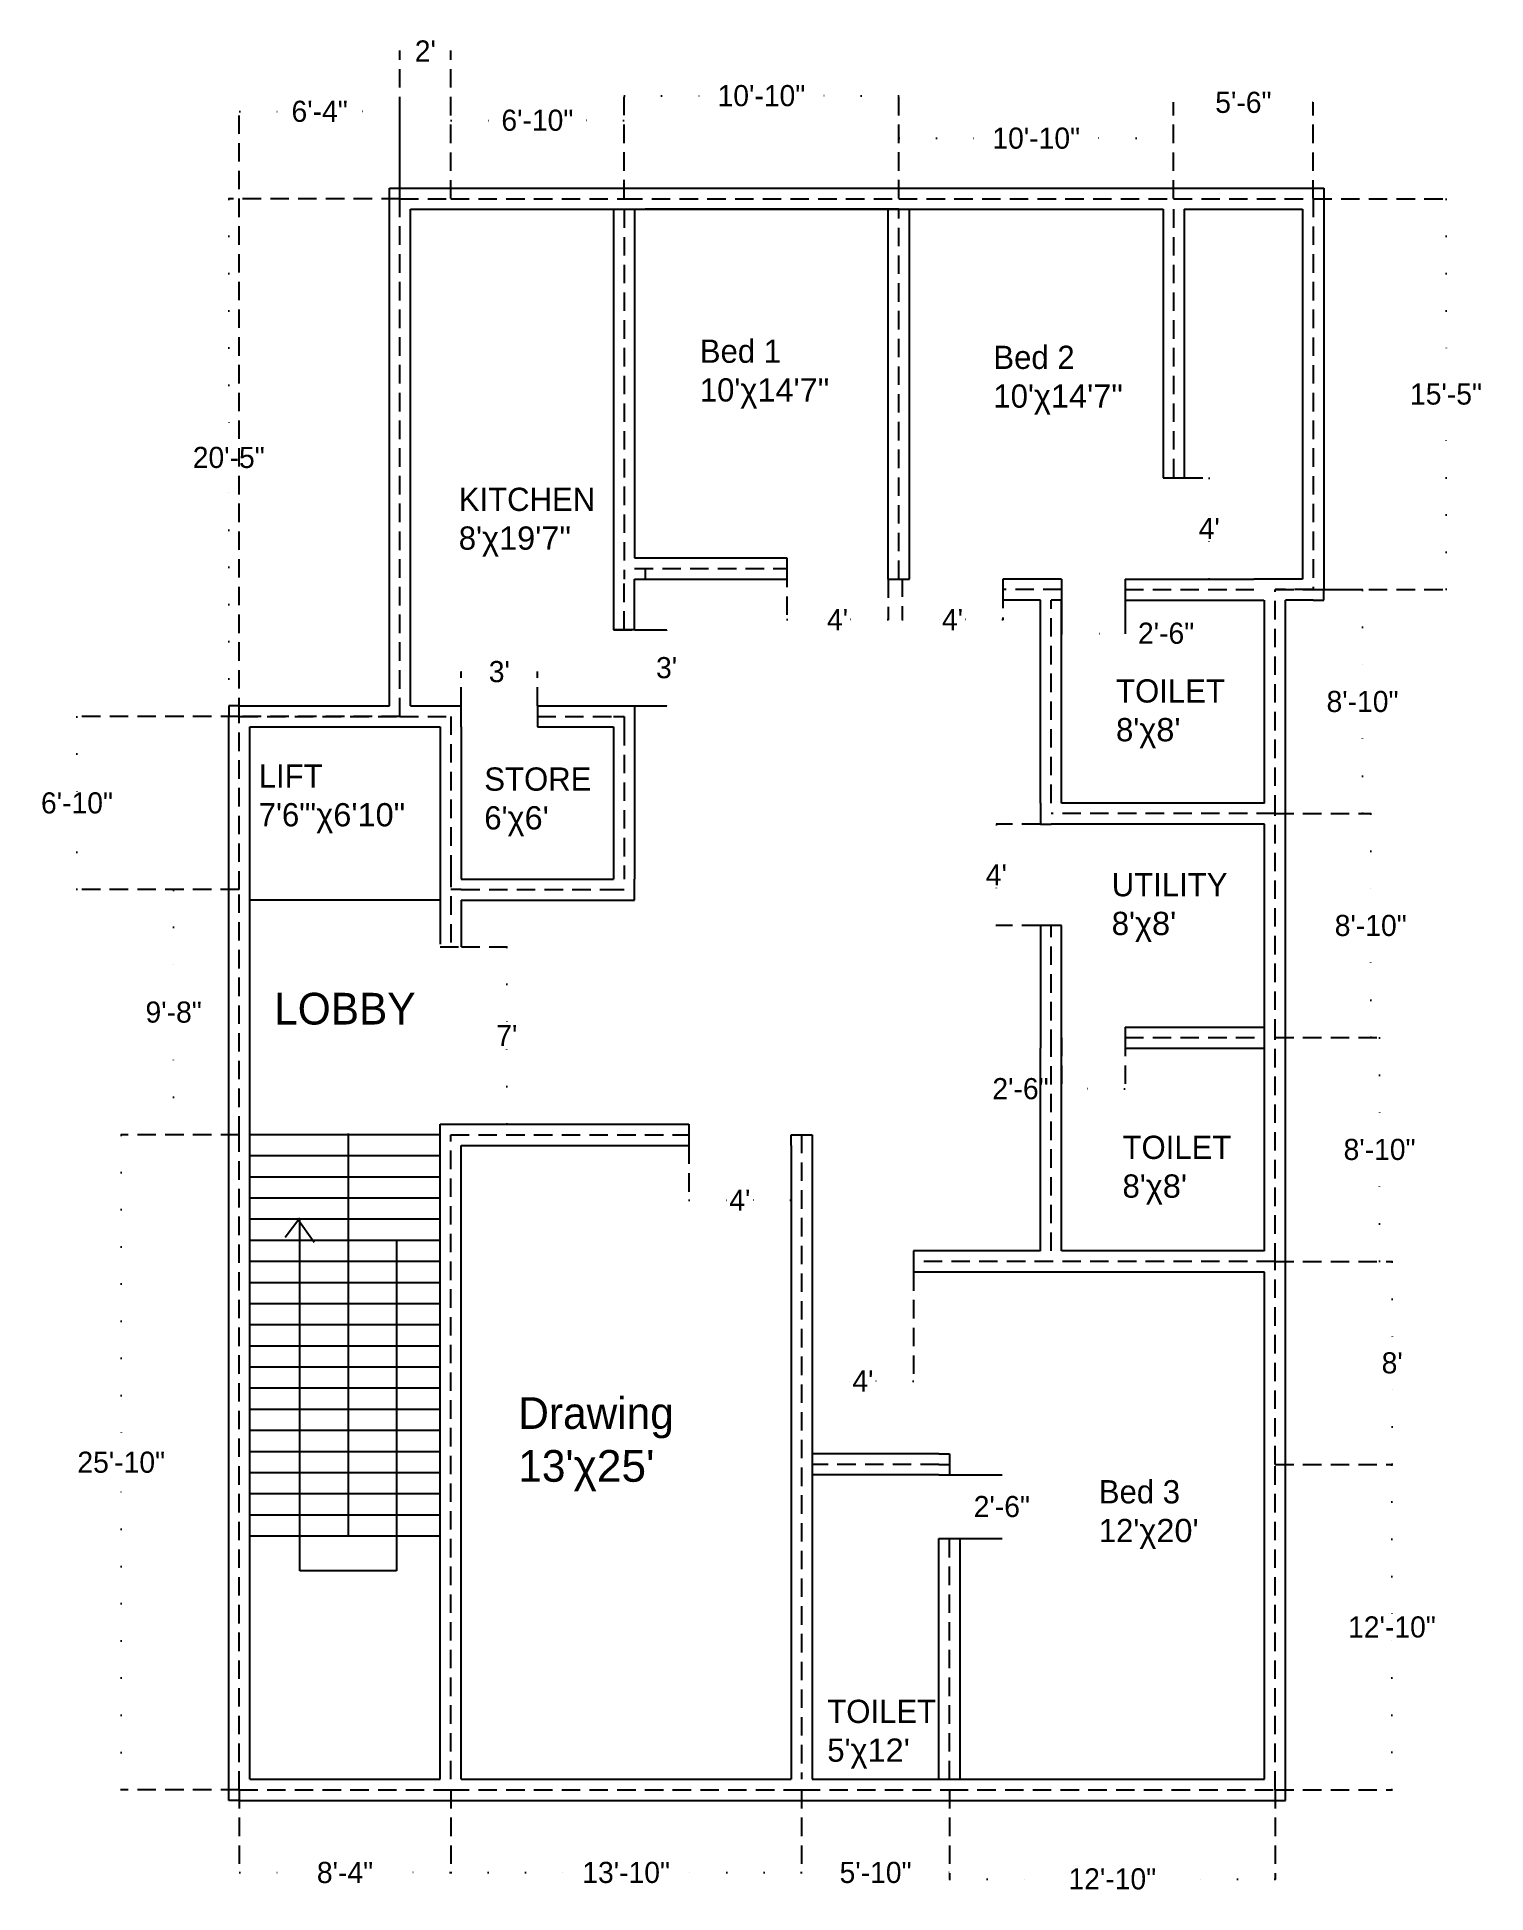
# Model space of a CAD drawing. Header units: inches. Extents: x -71 to 614, y -44 to 834.
import ezdxf

# ---------------------------------------------------------------- set-up
doc = ezdxf.new("R2010")
doc.units = ezdxf.units.IN
doc.header["$LTSCALE"] = 35
doc.header["$MEASUREMENT"] = 0
doc.linetypes.add('DOTX2', pattern=[0.5, 0, -0.5])
doc.linetypes.add('HIDDEN', pattern=[0.375, 0.25, -0.125])
doc.dimstyles.get("Standard").update_dxf_attribs({"dimtxt": 10, "dimasz": 0.18, "dimexe": 0.18, "dimexo": 0.0625, "dimgap": 0.09, "dimtad": 0, "dimtih": 1, "dimtoh": 1, "dimdec": 0, "dimzin": 0, "dimdsep": 46, "dimlunit": 3, "dimtxsty": 'Standard', "dimcen": 0.09, "dimadec": 0, "dimazin": 0, "dimtfac": 1, "dimtdec": 0, "dimtofl": 0, "dimtmove": 0, "dimatfit": 3, "dimfxl": 1, "dimtolj": 1, "dimtzin": 0, "dimarcsym": 0})

# ---------------------------------------------------------------- blocks, each defined once
blk = doc.blocks.new('*D5')
at = {"color": 0, "linetype": 'HIDDEN', "lineweight": -2}
for p, q in [((532.59, 757.71), (595.56, 757.71)), ((532.59, 572.71), (595.56, 572.71))]:
    blk.add_line(p, q, dxfattribs=at)
at = {"color": 0, "linetype": 'DOTX2', "lineweight": -2}
for p, q in [((595.38, 757.53), (595.38, 670.3)), ((595.38, 572.89), (595.38, 660.12))]:
    blk.add_line(p, q, dxfattribs=at)
at = {"color": 0, "linetype": 'HIDDEN'}
for points in [[(595.35, 757.53), (595.41, 757.53), (595.38, 757.71)], [(595.35, 572.89), (595.41, 572.89), (595.38, 572.71)]]:
    blk.add_solid(points, dxfattribs=at)
at = {"layer": 'Defpoints', "color": 0, "linetype": 'HIDDEN'}
for p in [(532.52, 757.71), (532.52, 572.71), (595.38, 572.71)]:
    blk.add_point(p, dxfattribs=at)
at = {"color": 0, "linetype": 'HIDDEN', "insert": (595.38, 665.21), "char_height": 10, "attachment_point": 5}
blk.add_mtext('\\A1;15\'-5"', dxfattribs=at)
blk = doc.blocks.new('*D6')
at = {"color": 0, "linetype": 'HIDDEN', "lineweight": -2}
for p, q in [((514.59, 572.71), (556.07, 572.71)), ((514.59, 466.71), (556.07, 466.71))]:
    blk.add_line(p, q, dxfattribs=at)
at = {"color": 0, "linetype": 'DOTX2', "lineweight": -2}
for p, q in [((555.89, 572.53), (555.89, 524.8)), ((555.89, 466.89), (555.89, 514.62))]:
    blk.add_line(p, q, dxfattribs=at)
at = {"color": 0, "linetype": 'HIDDEN'}
for points in [[(555.86, 572.53), (555.92, 572.53), (555.89, 572.71)], [(555.86, 466.89), (555.92, 466.89), (555.89, 466.71)]]:
    blk.add_solid(points, dxfattribs=at)
at = {"layer": 'Defpoints', "color": 0, "linetype": 'HIDDEN'}
for p in [(514.52, 572.71), (514.52, 466.71), (555.89, 466.71)]:
    blk.add_point(p, dxfattribs=at)
at = {"color": 0, "linetype": 'HIDDEN', "insert": (555.89, 519.71), "char_height": 10, "attachment_point": 5}
blk.add_mtext('\\A1;8\'-10"', dxfattribs=at)
blk = doc.blocks.new('*D7')
at = {"color": 0, "linetype": 'HIDDEN', "lineweight": -2}
for p, q in [((514.59, 466.71), (559.95, 466.71)), ((514.59, 360.71), (559.95, 360.71))]:
    blk.add_line(p, q, dxfattribs=at)
at = {"color": 0, "linetype": 'DOTX2', "lineweight": -2}
for p, q in [((559.77, 466.53), (559.77, 418.8)), ((559.77, 360.89), (559.77, 408.62))]:
    blk.add_line(p, q, dxfattribs=at)
at = {"color": 0, "linetype": 'HIDDEN'}
for points in [[(559.74, 466.53), (559.8, 466.53), (559.77, 466.71)], [(559.74, 360.89), (559.8, 360.89), (559.77, 360.71)]]:
    blk.add_solid(points, dxfattribs=at)
at = {"layer": 'Defpoints', "color": 0, "linetype": 'HIDDEN'}
for p in [(514.52, 466.71), (514.52, 360.71), (559.77, 360.71)]:
    blk.add_point(p, dxfattribs=at)
at = {"color": 0, "linetype": 'HIDDEN', "insert": (559.77, 413.71), "char_height": 10, "attachment_point": 5}
blk.add_mtext('\\A1;8\'-10"', dxfattribs=at)
blk = doc.blocks.new('*D8')
at = {"color": 0, "linetype": 'HIDDEN', "lineweight": -2}
for p, q in [((514.59, 360.71), (564.13, 360.71)), ((514.59, 254.71), (564.13, 254.71))]:
    blk.add_line(p, q, dxfattribs=at)
at = {"color": 0, "linetype": 'DOTX2', "lineweight": -2}
for p, q in [((563.95, 360.53), (563.95, 312.8)), ((563.95, 254.89), (563.95, 302.62))]:
    blk.add_line(p, q, dxfattribs=at)
at = {"color": 0, "linetype": 'HIDDEN'}
for points in [[(563.92, 360.53), (563.98, 360.53), (563.95, 360.71)], [(563.92, 254.89), (563.98, 254.89), (563.95, 254.71)]]:
    blk.add_solid(points, dxfattribs=at)
at = {"layer": 'Defpoints', "color": 0, "linetype": 'HIDDEN'}
for p in [(514.52, 360.71), (514.52, 254.71), (563.95, 254.71)]:
    blk.add_point(p, dxfattribs=at)
at = {"color": 0, "linetype": 'HIDDEN', "insert": (563.95, 307.71), "char_height": 10, "attachment_point": 5}
blk.add_mtext('\\A1;8\'-10"', dxfattribs=at)
blk = doc.blocks.new('*D9')
at = {"color": 0, "linetype": 'HIDDEN', "lineweight": -2}
for p, q in [((514.59, 254.71), (570.1, 254.71)), ((514.59, 158.71), (570.1, 158.71))]:
    blk.add_line(p, q, dxfattribs=at)
at = {"color": 0, "linetype": 'DOTX2', "lineweight": -2}
for p, q in [((569.92, 254.53), (569.92, 211.8)), ((569.92, 158.89), (569.92, 201.62))]:
    blk.add_line(p, q, dxfattribs=at)
at = {"color": 0, "linetype": 'HIDDEN'}
for points in [[(569.89, 254.53), (569.95, 254.53), (569.92, 254.71)], [(569.89, 158.89), (569.95, 158.89), (569.92, 158.71)]]:
    blk.add_solid(points, dxfattribs=at)
at = {"layer": 'Defpoints', "color": 0, "linetype": 'HIDDEN'}
for p in [(514.52, 254.71), (514.52, 158.71), (569.92, 158.71)]:
    blk.add_point(p, dxfattribs=at)
at = {"color": 0, "linetype": 'HIDDEN', "insert": (569.92, 206.71), "char_height": 10, "attachment_point": 5}
blk.add_mtext("\\A1;8'", dxfattribs=at)
blk = doc.blocks.new('*D10')
at = {"color": 0, "linetype": 'HIDDEN', "lineweight": -2}
for p, q in [((514.59, 158.71), (569.99, 158.71)), ((514.59, 4.71), (569.99, 4.71))]:
    blk.add_line(p, q, dxfattribs=at)
at = {"color": 0, "linetype": 'DOTX2', "lineweight": -2}
for p, q in [((569.81, 158.53), (569.81, 86.8)), ((569.81, 4.89), (569.81, 76.62))]:
    blk.add_line(p, q, dxfattribs=at)
at = {"color": 0, "linetype": 'HIDDEN'}
for points in [[(569.78, 158.53), (569.84, 158.53), (569.81, 158.71)], [(569.78, 4.89), (569.84, 4.89), (569.81, 4.71)]]:
    blk.add_solid(points, dxfattribs=at)
at = {"layer": 'Defpoints', "color": 0, "linetype": 'HIDDEN'}
for p in [(514.52, 158.71), (514.52, 4.71), (569.81, 4.71)]:
    blk.add_point(p, dxfattribs=at)
at = {"color": 0, "linetype": 'HIDDEN', "insert": (569.81, 81.71), "char_height": 10, "attachment_point": 5}
blk.add_mtext('\\A1;12\'-10"', dxfattribs=at)
blk = doc.blocks.new('*D11')
at = {"color": 0, "linetype": 'HIDDEN', "lineweight": -2}
for p, q in [((290.52, 4.65), (290.52, -34.64)), ((360.52, 4.65), (360.52, -34.64))]:
    blk.add_line(p, q, dxfattribs=at)
at = {"color": 0, "linetype": 'DOTX2', "lineweight": -2}
for p, q in [((290.7, -34.46), (303.77, -34.46)), ((360.34, -34.46), (347.28, -34.46))]:
    blk.add_line(p, q, dxfattribs=at)
at = {"color": 0, "linetype": 'HIDDEN'}
for points in [[(290.7, -34.43), (290.7, -34.49), (290.52, -34.46)], [(360.34, -34.43), (360.34, -34.49), (360.52, -34.46)]]:
    blk.add_solid(points, dxfattribs=at)
at = {"layer": 'Defpoints', "color": 0, "linetype": 'HIDDEN'}
for p in [(290.52, 4.71), (360.52, 4.71), (360.52, -34.46)]:
    blk.add_point(p, dxfattribs=at)
at = {"color": 0, "linetype": 'HIDDEN', "insert": (325.52, -34.46), "char_height": 10, "attachment_point": 5}
blk.add_mtext('\\A1;5\'-10"', dxfattribs=at)
blk = doc.blocks.new('*D12')
at = {"color": 0, "linetype": 'HIDDEN', "lineweight": -2}
for p, q in [((360.52, 4.59), (360.52, -37.7)), ((514.52, 4.65), (514.52, -37.7))]:
    blk.add_line(p, q, dxfattribs=at)
at = {"color": 0, "linetype": 'DOTX2', "lineweight": -2}
for p, q in [((360.7, -37.52), (412.43, -37.52)), ((514.34, -37.52), (462.61, -37.52))]:
    blk.add_line(p, q, dxfattribs=at)
at = {"color": 0, "linetype": 'HIDDEN'}
for points in [[(360.7, -37.49), (360.7, -37.55), (360.52, -37.52)], [(514.34, -37.49), (514.34, -37.55), (514.52, -37.52)]]:
    blk.add_solid(points, dxfattribs=at)
at = {"layer": 'Defpoints', "color": 0, "linetype": 'HIDDEN'}
for p in [(360.52, 4.65), (514.52, 4.71), (514.52, -37.52)]:
    blk.add_point(p, dxfattribs=at)
at = {"color": 0, "linetype": 'HIDDEN', "insert": (437.52, -37.52), "char_height": 10, "attachment_point": 5}
blk.add_mtext('\\A1;12\'-10"', dxfattribs=at)
blk = doc.blocks.new('*D13')
at = {"color": 0, "linetype": 'HIDDEN', "lineweight": -2}
for p, q in [((124.52, 4.65), (124.52, -34.64)), ((290.52, 4.65), (290.52, -34.64))]:
    blk.add_line(p, q, dxfattribs=at)
at = {"color": 0, "linetype": 'DOTX2', "lineweight": -2}
for p, q in [((124.7, -34.46), (182.43, -34.46)), ((290.34, -34.46), (232.61, -34.46))]:
    blk.add_line(p, q, dxfattribs=at)
at = {"color": 0, "linetype": 'HIDDEN'}
for points in [[(124.7, -34.43), (124.7, -34.49), (124.52, -34.46)], [(290.34, -34.43), (290.34, -34.49), (290.52, -34.46)]]:
    blk.add_solid(points, dxfattribs=at)
at = {"layer": 'Defpoints', "color": 0, "linetype": 'HIDDEN'}
for p in [(124.52, 4.71), (290.52, 4.71), (290.52, -34.46)]:
    blk.add_point(p, dxfattribs=at)
at = {"color": 0, "linetype": 'HIDDEN', "insert": (207.52, -34.46), "char_height": 10, "attachment_point": 5}
blk.add_mtext('\\A1;13\'-10"', dxfattribs=at)
blk = doc.blocks.new('*D14')
at = {"color": 0, "linetype": 'HIDDEN', "lineweight": -2}
for p, q in [((24.52, 4.65), (24.52, -34.67)), ((124.52, 4.59), (124.52, -34.67))]:
    blk.add_line(p, q, dxfattribs=at)
at = {"color": 0, "linetype": 'DOTX2', "lineweight": -2}
for p, q in [((24.7, -34.49), (55.27, -34.49)), ((124.34, -34.49), (93.78, -34.49))]:
    blk.add_line(p, q, dxfattribs=at)
at = {"color": 0, "linetype": 'HIDDEN'}
for points in [[(24.7, -34.46), (24.7, -34.52), (24.52, -34.49)], [(124.34, -34.46), (124.34, -34.52), (124.52, -34.49)]]:
    blk.add_solid(points, dxfattribs=at)
at = {"layer": 'Defpoints', "color": 0, "linetype": 'HIDDEN'}
for p in [(24.52, 4.71), (124.52, 4.65), (124.52, -34.49)]:
    blk.add_point(p, dxfattribs=at)
at = {"color": 0, "linetype": 'HIDDEN', "insert": (74.52, -34.49), "char_height": 10, "attachment_point": 5}
blk.add_mtext('\\A1;8\'-4"', dxfattribs=at)
blk = doc.blocks.new('*D15')
at = {"color": 0, "linetype": 'HIDDEN', "lineweight": -2}
for p, q in [((24.46, 314.71), (-31.53, 314.71)), ((24.46, 4.65), (-31.53, 4.65))]:
    blk.add_line(p, q, dxfattribs=at)
at = {"color": 0, "linetype": 'DOTX2', "lineweight": -2}
for p, q in [((-31.35, 314.53), (-31.35, 164.77)), ((-31.35, 4.83), (-31.35, 154.59))]:
    blk.add_line(p, q, dxfattribs=at)
at = {"color": 0, "linetype": 'HIDDEN'}
for points in [[(-31.38, 314.53), (-31.32, 314.53), (-31.35, 314.71)], [(-31.38, 4.83), (-31.32, 4.83), (-31.35, 4.65)]]:
    blk.add_solid(points, dxfattribs=at)
at = {"layer": 'Defpoints', "color": 0, "linetype": 'HIDDEN'}
for p in [(24.52, 314.71), (-31.35, 4.65), (24.52, 4.65)]:
    blk.add_point(p, dxfattribs=at)
at = {"color": 0, "linetype": 'HIDDEN', "insert": (-31.35, 159.68), "char_height": 10, "attachment_point": 5}
blk.add_mtext('\\A1;25\'-10"', dxfattribs=at)
blk = doc.blocks.new('*D16')
at = {"color": 0, "linetype": 'HIDDEN', "lineweight": -2}
for p, q in [((24.46, 430.71), (-6.73, 430.71)), ((24.46, 314.71), (-6.73, 314.71))]:
    blk.add_line(p, q, dxfattribs=at)
at = {"color": 0, "linetype": 'DOTX2', "lineweight": -2}
for p, q in [((-6.55, 430.53), (-6.55, 377.8)), ((-6.55, 314.89), (-6.55, 367.62))]:
    blk.add_line(p, q, dxfattribs=at)
at = {"color": 0, "linetype": 'HIDDEN'}
for points in [[(-6.58, 430.53), (-6.52, 430.53), (-6.55, 430.71)], [(-6.58, 314.89), (-6.52, 314.89), (-6.55, 314.71)]]:
    blk.add_solid(points, dxfattribs=at)
at = {"layer": 'Defpoints', "color": 0, "linetype": 'HIDDEN'}
for p in [(-6.55, 430.71), (24.52, 430.71), (24.52, 314.71)]:
    blk.add_point(p, dxfattribs=at)
at = {"color": 0, "linetype": 'HIDDEN', "insert": (-6.55, 372.71), "char_height": 10, "attachment_point": 5}
blk.add_mtext('\\A1;9\'-8"', dxfattribs=at)
blk = doc.blocks.new('*D17')
at = {"color": 0, "linetype": 'HIDDEN', "lineweight": -2}
for p, q in [((24.46, 512.71), (-52.46, 512.71)), ((24.4, 430.71), (-52.46, 430.71))]:
    blk.add_line(p, q, dxfattribs=at)
at = {"color": 0, "linetype": 'DOTX2', "lineweight": -2}
for p, q in [((-52.28, 512.53), (-52.28, 476.8)), ((-52.28, 430.89), (-52.28, 466.62))]:
    blk.add_line(p, q, dxfattribs=at)
at = {"color": 0, "linetype": 'HIDDEN'}
for points in [[(-52.31, 512.53), (-52.25, 512.53), (-52.28, 512.71)], [(-52.31, 430.89), (-52.25, 430.89), (-52.28, 430.71)]]:
    blk.add_solid(points, dxfattribs=at)
at = {"layer": 'Defpoints', "color": 0, "linetype": 'HIDDEN'}
for p in [(-52.28, 512.71), (24.52, 512.71), (24.46, 430.71)]:
    blk.add_point(p, dxfattribs=at)
at = {"color": 0, "linetype": 'HIDDEN', "insert": (-52.28, 471.71), "char_height": 10, "attachment_point": 5}
blk.add_mtext('\\A1;6\'-10"', dxfattribs=at)
blk = doc.blocks.new('*D18')
at = {"color": 0, "linetype": 'HIDDEN', "lineweight": -2}
for p, q in [((129.52, 517.78), (129.52, 534.03)), ((165.52, 517.78), (165.52, 534.03))]:
    blk.add_line(p, q, dxfattribs=at)
at = {"color": 0, "linetype": 'DOTX2', "lineweight": -2}
for p, q in [((129.7, 533.85), (141.6, 533.85)), ((165.34, 533.85), (153.45, 533.85))]:
    blk.add_line(p, q, dxfattribs=at)
at = {"color": 0, "linetype": 'HIDDEN'}
for points in [[(129.7, 533.88), (129.7, 533.82), (129.52, 533.85)], [(165.34, 533.88), (165.34, 533.82), (165.52, 533.85)]]:
    blk.add_solid(points, dxfattribs=at)
at = {"layer": 'Defpoints', "color": 0, "linetype": 'HIDDEN'}
for p in [(165.52, 533.85), (129.52, 517.71), (165.52, 517.71)]:
    blk.add_point(p, dxfattribs=at)
at = {"color": 0, "linetype": 'HIDDEN', "insert": (147.52, 533.85), "char_height": 10, "attachment_point": 5}
blk.add_mtext("\\A1;3'", dxfattribs=at)
blk = doc.blocks.new('*D19')
at = {"color": 0, "linetype": 'HIDDEN', "lineweight": -2}
for p, q in [((100.46, 757.71), (19.34, 757.71)), ((100.46, 512.71), (19.34, 512.71))]:
    blk.add_line(p, q, dxfattribs=at)
at = {"color": 0, "linetype": 'DOTX2', "lineweight": -2}
for p, q in [((19.52, 757.53), (19.52, 640.3)), ((19.52, 512.89), (19.52, 630.12))]:
    blk.add_line(p, q, dxfattribs=at)
at = {"color": 0, "linetype": 'HIDDEN'}
for points in [[(19.49, 757.53), (19.55, 757.53), (19.52, 757.71)], [(19.49, 512.89), (19.55, 512.89), (19.52, 512.71)]]:
    blk.add_solid(points, dxfattribs=at)
at = {"layer": 'Defpoints', "color": 0, "linetype": 'HIDDEN'}
for p in [(100.52, 757.71), (19.52, 512.71), (100.52, 512.71)]:
    blk.add_point(p, dxfattribs=at)
at = {"color": 0, "linetype": 'HIDDEN', "insert": (19.52, 635.21), "char_height": 10, "attachment_point": 5}
blk.add_mtext('\\A1;20\'-5"', dxfattribs=at)
blk = doc.blocks.new('*D20')
at = {"color": 0, "linetype": 'HIDDEN', "lineweight": -2}
for p, q in [((24.52, 512.78), (24.52, 799.2)), ((100.52, 512.78), (100.52, 799.2))]:
    blk.add_line(p, q, dxfattribs=at)
at = {"color": 0, "linetype": 'DOTX2', "lineweight": -2}
for p, q in [((24.7, 799.02), (43.27, 799.02)), ((100.34, 799.02), (81.78, 799.02))]:
    blk.add_line(p, q, dxfattribs=at)
at = {"color": 0, "linetype": 'HIDDEN'}
for points in [[(24.7, 799.05), (24.7, 798.99), (24.52, 799.02)], [(100.34, 799.05), (100.34, 798.99), (100.52, 799.02)]]:
    blk.add_solid(points, dxfattribs=at)
at = {"layer": 'Defpoints', "color": 0, "linetype": 'HIDDEN'}
for p in [(100.52, 799.02), (24.52, 512.71), (100.52, 512.71)]:
    blk.add_point(p, dxfattribs=at)
at = {"color": 0, "linetype": 'HIDDEN', "insert": (62.52, 799.02), "char_height": 10, "attachment_point": 5}
blk.add_mtext('\\A1;6\'-4"', dxfattribs=at)
blk = doc.blocks.new('*D21')
at = {"color": 0, "linetype": 'HIDDEN', "lineweight": -2}
for p, q in [((100.52, 757.78), (100.52, 827.81)), ((124.52, 757.78), (124.52, 827.81))]:
    blk.add_line(p, q, dxfattribs=at)
at = {"color": 0, "linetype": 'DOTX2', "lineweight": -2}
for p, q in [((100.7, 827.63), (106.6, 827.63)), ((124.34, 827.63), (118.45, 827.63))]:
    blk.add_line(p, q, dxfattribs=at)
at = {"color": 0, "linetype": 'HIDDEN'}
for points in [[(100.7, 827.66), (100.7, 827.6), (100.52, 827.63)], [(124.34, 827.66), (124.34, 827.6), (124.52, 827.63)]]:
    blk.add_solid(points, dxfattribs=at)
at = {"layer": 'Defpoints', "color": 0, "linetype": 'HIDDEN'}
for p in [(124.52, 827.63), (100.52, 757.71), (124.52, 757.71)]:
    blk.add_point(p, dxfattribs=at)
at = {"color": 0, "linetype": 'HIDDEN', "insert": (112.52, 827.63), "char_height": 10, "attachment_point": 5}
blk.add_mtext("\\A1;2'", dxfattribs=at)
blk = doc.blocks.new('*D22')
at = {"color": 0, "linetype": 'HIDDEN', "lineweight": -2}
for p, q in [((124.52, 757.78), (124.52, 794.97)), ((206.52, 757.78), (206.52, 794.97))]:
    blk.add_line(p, q, dxfattribs=at)
at = {"color": 0, "linetype": 'DOTX2', "lineweight": -2}
for p, q in [((124.7, 794.79), (143.77, 794.79)), ((206.34, 794.79), (187.28, 794.79))]:
    blk.add_line(p, q, dxfattribs=at)
at = {"color": 0, "linetype": 'HIDDEN'}
for points in [[(124.7, 794.82), (124.7, 794.76), (124.52, 794.79)], [(206.34, 794.82), (206.34, 794.76), (206.52, 794.79)]]:
    blk.add_solid(points, dxfattribs=at)
at = {"layer": 'Defpoints', "color": 0, "linetype": 'HIDDEN'}
for p in [(206.52, 794.79), (124.52, 757.71), (206.52, 757.71)]:
    blk.add_point(p, dxfattribs=at)
at = {"color": 0, "linetype": 'HIDDEN', "insert": (165.52, 794.79), "char_height": 10, "attachment_point": 5}
blk.add_mtext('\\A1;6\'-10"', dxfattribs=at)
blk = doc.blocks.new('*D23')
at = {"color": 0, "linetype": 'HIDDEN', "lineweight": -2}
for p, q in [((206.52, 757.84), (206.52, 806.62)), ((336.52, 757.78), (336.52, 806.62))]:
    blk.add_line(p, q, dxfattribs=at)
at = {"color": 0, "linetype": 'DOTX2', "lineweight": -2}
for p, q in [((206.7, 806.44), (247.27, 806.44)), ((336.34, 806.44), (295.78, 806.44))]:
    blk.add_line(p, q, dxfattribs=at)
at = {"color": 0, "linetype": 'HIDDEN'}
for points in [[(206.7, 806.47), (206.7, 806.41), (206.52, 806.44)], [(336.34, 806.47), (336.34, 806.41), (336.52, 806.44)]]:
    blk.add_solid(points, dxfattribs=at)
at = {"layer": 'Defpoints', "color": 0, "linetype": 'HIDDEN'}
for p in [(336.52, 806.44), (206.52, 757.78), (336.52, 757.71)]:
    blk.add_point(p, dxfattribs=at)
at = {"color": 0, "linetype": 'HIDDEN', "insert": (271.52, 806.44), "char_height": 10, "attachment_point": 5}
blk.add_mtext('\\A1;10\'-10"', dxfattribs=at)
blk = doc.blocks.new('*D24')
at = {"color": 0, "linetype": 'HIDDEN', "lineweight": -2}
for p, q in [((336.52, 757.84), (336.52, 786.49)), ((466.52, 757.78), (466.52, 786.49))]:
    blk.add_line(p, q, dxfattribs=at)
at = {"color": 0, "linetype": 'DOTX2', "lineweight": -2}
for p, q in [((336.7, 786.31), (377.27, 786.31)), ((466.34, 786.31), (425.78, 786.31))]:
    blk.add_line(p, q, dxfattribs=at)
at = {"color": 0, "linetype": 'HIDDEN'}
for points in [[(336.7, 786.34), (336.7, 786.28), (336.52, 786.31)], [(466.34, 786.34), (466.34, 786.28), (466.52, 786.31)]]:
    blk.add_solid(points, dxfattribs=at)
at = {"layer": 'Defpoints', "color": 0, "linetype": 'HIDDEN'}
for p in [(466.52, 786.31), (336.52, 757.78), (466.52, 757.71)]:
    blk.add_point(p, dxfattribs=at)
at = {"color": 0, "linetype": 'HIDDEN', "insert": (401.52, 786.31), "char_height": 10, "attachment_point": 5}
blk.add_mtext('\\A1;10\'-10"', dxfattribs=at)
blk = doc.blocks.new('*D25')
at = {"color": 0, "linetype": 'HIDDEN', "lineweight": -2}
for p, q in [((466.52, 757.78), (466.52, 803.44)), ((532.52, 757.78), (532.52, 803.44))]:
    blk.add_line(p, q, dxfattribs=at)
at = {"color": 0, "linetype": 'DOTX2', "lineweight": -2}
for p, q in [((466.7, 803.26), (480.27, 803.26)), ((532.34, 803.26), (518.78, 803.26))]:
    blk.add_line(p, q, dxfattribs=at)
at = {"color": 0, "linetype": 'HIDDEN'}
for points in [[(466.7, 803.29), (466.7, 803.23), (466.52, 803.26)], [(532.34, 803.29), (532.34, 803.23), (532.52, 803.26)]]:
    blk.add_solid(points, dxfattribs=at)
at = {"layer": 'Defpoints', "color": 0, "linetype": 'HIDDEN'}
for p in [(532.52, 803.26), (466.52, 757.71), (532.52, 757.71)]:
    blk.add_point(p, dxfattribs=at)
at = {"color": 0, "linetype": 'HIDDEN', "insert": (499.52, 803.26), "char_height": 10, "attachment_point": 5}
blk.add_mtext('\\A1;5\'-6"', dxfattribs=at)
blk = doc.blocks.new('*D26')
at = {"color": 0, "linetype": 'HIDDEN', "lineweight": -2}
for p, q in [((283.52, 582.65), (283.52, 558.34)), ((331.52, 577.65), (331.52, 558.34))]:
    blk.add_line(p, q, dxfattribs=at)
at = {"color": 0, "linetype": 'DOTX2', "lineweight": -2}
for p, q in [((283.7, 558.52), (301.6, 558.52)), ((331.34, 558.52), (313.45, 558.52))]:
    blk.add_line(p, q, dxfattribs=at)
at = {"color": 0, "linetype": 'HIDDEN'}
for points in [[(283.7, 558.55), (283.7, 558.49), (283.52, 558.52)], [(331.34, 558.55), (331.34, 558.49), (331.52, 558.52)]]:
    blk.add_solid(points, dxfattribs=at)
at = {"layer": 'Defpoints', "color": 0, "linetype": 'HIDDEN'}
for p in [(283.52, 582.71), (331.52, 577.71), (331.52, 558.52)]:
    blk.add_point(p, dxfattribs=at)
at = {"color": 0, "linetype": 'HIDDEN', "insert": (307.52, 558.52), "char_height": 10, "attachment_point": 5}
blk.add_mtext("\\A1;4'", dxfattribs=at)
blk = doc.blocks.new('*D27')
at = {"color": 0, "linetype": 'HIDDEN', "lineweight": -2}
for p, q in [((338.07, 578.04), (338.07, 558.34)), ((385.76, 572.65), (385.76, 558.34))]:
    blk.add_line(p, q, dxfattribs=at)
at = {"color": 0, "linetype": 'DOTX2', "lineweight": -2}
for p, q in [((338.25, 558.52), (355.99, 558.52)), ((385.58, 558.52), (367.84, 558.52))]:
    blk.add_line(p, q, dxfattribs=at)
at = {"color": 0, "linetype": 'HIDDEN'}
for points in [[(338.25, 558.55), (338.25, 558.49), (338.07, 558.52)], [(385.58, 558.55), (385.58, 558.49), (385.76, 558.52)]]:
    blk.add_solid(points, dxfattribs=at)
at = {"layer": 'Defpoints', "color": 0, "linetype": 'HIDDEN'}
for p in [(338.07, 578.1), (385.76, 572.71), (338.07, 558.52)]:
    blk.add_point(p, dxfattribs=at)
at = {"color": 0, "linetype": 'HIDDEN', "insert": (361.91, 558.52), "char_height": 10, "attachment_point": 5}
blk.add_mtext("\\A1;4'", dxfattribs=at)
blk = doc.blocks.new('*D28')
at = {"color": 0, "linetype": 'HIDDEN', "lineweight": -2}
for p, q in [((471.59, 625.62), (483.55, 625.62)), ((471.59, 577.71), (483.55, 577.71))]:
    blk.add_line(p, q, dxfattribs=at)
at = {"color": 0, "linetype": 'DOTX2', "lineweight": -2}
for p, q in [((483.37, 625.44), (483.37, 606.76)), ((483.37, 577.89), (483.37, 596.58))]:
    blk.add_line(p, q, dxfattribs=at)
at = {"color": 0, "linetype": 'HIDDEN'}
for points in [[(483.34, 625.44), (483.4, 625.44), (483.37, 625.62)], [(483.34, 577.89), (483.4, 577.89), (483.37, 577.71)]]:
    blk.add_solid(points, dxfattribs=at)
at = {"layer": 'Defpoints', "color": 0, "linetype": 'HIDDEN'}
for p in [(471.52, 625.62), (471.52, 577.71), (483.37, 577.71)]:
    blk.add_point(p, dxfattribs=at)
at = {"color": 0, "linetype": 'HIDDEN', "insert": (483.37, 601.67), "char_height": 10, "attachment_point": 5}
blk.add_mtext("\\A1;4'", dxfattribs=at)
blk = doc.blocks.new('*D29')
at = {"color": 0, "linetype": 'HIDDEN', "lineweight": -2}
for p, q in [((403.46, 461.71), (382.49, 461.71)), ((403.46, 413.71), (382.49, 413.71))]:
    blk.add_line(p, q, dxfattribs=at)
at = {"color": 0, "linetype": 'DOTX2', "lineweight": -2}
for p, q in [((382.67, 461.53), (382.67, 442.8)), ((382.67, 413.89), (382.67, 432.62))]:
    blk.add_line(p, q, dxfattribs=at)
at = {"color": 0, "linetype": 'HIDDEN'}
for points in [[(382.64, 461.53), (382.7, 461.53), (382.67, 461.71)], [(382.64, 413.89), (382.7, 413.89), (382.67, 413.71)]]:
    blk.add_solid(points, dxfattribs=at)
at = {"layer": 'Defpoints', "color": 0, "linetype": 'HIDDEN'}
for p in [(403.52, 461.71), (382.67, 413.71), (403.52, 413.71)]:
    blk.add_point(p, dxfattribs=at)
at = {"color": 0, "linetype": 'HIDDEN', "insert": (382.67, 437.71), "char_height": 10, "attachment_point": 5}
blk.add_mtext("\\A1;4'", dxfattribs=at)
blk = doc.blocks.new('*D30')
at = {"color": 0, "linetype": 'HIDDEN', "lineweight": -2}
for p, q in [((413.52, 360.65), (413.52, 336.29)), ((443.52, 360.65), (443.52, 336.29))]:
    blk.add_line(p, q, dxfattribs=at)
at = {"color": 0, "linetype": 'DOTX2', "lineweight": -2}
for p, q in [((413.52, 336.47), (413.34, 336.47)), ((443.34, 336.47), (413.7, 336.47))]:
    blk.add_line(p, q, dxfattribs=at)
at = {"color": 0, "linetype": 'HIDDEN'}
for points in [[(413.7, 336.5), (413.7, 336.44), (413.52, 336.47)], [(443.34, 336.5), (443.34, 336.44), (443.52, 336.47)]]:
    blk.add_solid(points, dxfattribs=at)
at = {"layer": 'Defpoints', "color": 0, "linetype": 'HIDDEN'}
for p in [(413.52, 360.71), (443.52, 360.71), (413.52, 336.47)]:
    blk.add_point(p, dxfattribs=at)
at = {"color": 0, "linetype": 'HIDDEN', "insert": (394.09, 336.47), "char_height": 10, "attachment_point": 5}
blk.add_mtext('\\A1;2\'-6"', dxfattribs=at)
blk = doc.blocks.new('*D31')
at = {"color": 0, "linetype": 'HIDDEN', "lineweight": -2}
for p, q in [((129.59, 403.71), (151.24, 403.71)), ((124.59, 319.71), (151.24, 319.71))]:
    blk.add_line(p, q, dxfattribs=at)
at = {"color": 0, "linetype": 'DOTX2', "lineweight": -2}
for p, q in [((151.06, 403.53), (151.06, 366.8)), ((151.06, 319.89), (151.06, 356.62))]:
    blk.add_line(p, q, dxfattribs=at)
at = {"color": 0, "linetype": 'HIDDEN'}
for points in [[(151.03, 403.53), (151.09, 403.53), (151.06, 403.71)], [(151.03, 319.89), (151.09, 319.89), (151.06, 319.71)]]:
    blk.add_solid(points, dxfattribs=at)
at = {"layer": 'Defpoints', "color": 0, "linetype": 'HIDDEN'}
for p in [(129.52, 403.71), (124.52, 319.71), (151.06, 319.71)]:
    blk.add_point(p, dxfattribs=at)
at = {"color": 0, "linetype": 'HIDDEN', "insert": (151.06, 361.71), "char_height": 10, "attachment_point": 5}
blk.add_mtext("\\A1;7'", dxfattribs=at)
blk = doc.blocks.new('*D32')
at = {"color": 0, "linetype": 'HIDDEN', "lineweight": -2}
for p, q in [((237.11, 309.65), (237.11, 283.62)), ((285.52, 309.65), (285.52, 283.62))]:
    blk.add_line(p, q, dxfattribs=at)
at = {"color": 0, "linetype": 'DOTX2', "lineweight": -2}
for p, q in [((237.29, 283.8), (255.39, 283.8)), ((285.34, 283.8), (267.24, 283.8))]:
    blk.add_line(p, q, dxfattribs=at)
at = {"color": 0, "linetype": 'HIDDEN'}
for points in [[(237.29, 283.83), (237.29, 283.77), (237.11, 283.8)], [(285.34, 283.83), (285.34, 283.77), (285.52, 283.8)]]:
    blk.add_solid(points, dxfattribs=at)
at = {"layer": 'Defpoints', "color": 0, "linetype": 'HIDDEN'}
for p in [(237.11, 309.71), (285.52, 309.71), (285.52, 283.8)]:
    blk.add_point(p, dxfattribs=at)
at = {"color": 0, "linetype": 'HIDDEN', "insert": (261.31, 283.8), "char_height": 10, "attachment_point": 5}
blk.add_mtext("\\A1;4'", dxfattribs=at)
blk = doc.blocks.new('*D33')
at = {"color": 0, "linetype": 'HIDDEN', "lineweight": -2}
for p, q in [((295.53, 249.65), (295.53, 197.98)), ((343.53, 249.65), (343.53, 197.98))]:
    blk.add_line(p, q, dxfattribs=at)
at = {"color": 0, "linetype": 'DOTX2', "lineweight": -2}
for p, q in [((295.71, 198.16), (313.6, 198.16)), ((343.35, 198.16), (325.45, 198.16))]:
    blk.add_line(p, q, dxfattribs=at)
at = {"color": 0, "linetype": 'HIDDEN'}
for points in [[(295.71, 198.19), (295.71, 198.13), (295.53, 198.16)], [(343.35, 198.19), (343.35, 198.13), (343.53, 198.16)]]:
    blk.add_solid(points, dxfattribs=at)
at = {"layer": 'Defpoints', "color": 0, "linetype": 'HIDDEN'}
for p in [(295.53, 249.71), (343.53, 249.71), (295.53, 198.16)]:
    blk.add_point(p, dxfattribs=at)
at = {"color": 0, "linetype": 'HIDDEN', "insert": (319.53, 198.16), "char_height": 10, "attachment_point": 5}
blk.add_mtext("\\A1;4'", dxfattribs=at)
blk = doc.blocks.new('*D34')
at = {"color": 0, "lineweight": -2}
for p, q in [((211.59, 553.71), (226.83, 553.71)), ((211.59, 517.71), (226.83, 517.71))]:
    blk.add_line(p, q, dxfattribs=at)
at = {"color": 0, "linetype": 'DOTX2', "lineweight": -2}
for p, q in [((226.65, 553.53), (226.65, 540.8)), ((226.65, 517.89), (226.65, 530.62))]:
    blk.add_line(p, q, dxfattribs=at)
at = {"color": 0}
for points in [[(226.62, 553.53), (226.68, 553.53), (226.65, 553.71)], [(226.62, 517.89), (226.68, 517.89), (226.65, 517.71)]]:
    blk.add_solid(points, dxfattribs=at)
at = {"layer": 'Defpoints', "color": 0}
for p in [(211.52, 553.71), (211.52, 517.71), (226.65, 517.71)]:
    blk.add_point(p, dxfattribs=at)
at = {"color": 0, "insert": (226.65, 535.71), "char_height": 10, "attachment_point": 5}
blk.add_mtext("\\A1;3'", dxfattribs=at)
blk = doc.blocks.new('*D35')
at = {"color": 0, "lineweight": -2}
for p, q in [((360.59, 153.71), (385.43, 153.71)), ((360.59, 123.71), (385.43, 123.71))]:
    blk.add_line(p, q, dxfattribs=at)
at = {"color": 0, "linetype": 'DOTX2', "lineweight": -2}
for p, q in [((385.25, 153.53), (385.25, 143.8)), ((385.25, 123.89), (385.25, 133.62))]:
    blk.add_line(p, q, dxfattribs=at)
at = {"color": 0}
for points in [[(385.22, 153.53), (385.28, 153.53), (385.25, 153.71)], [(385.22, 123.89), (385.28, 123.89), (385.25, 123.71)]]:
    blk.add_solid(points, dxfattribs=at)
at = {"layer": 'Defpoints', "color": 0}
for p in [(360.52, 153.71), (360.52, 123.71), (385.25, 123.71)]:
    blk.add_point(p, dxfattribs=at)
at = {"color": 0, "insert": (385.25, 138.71), "char_height": 10, "attachment_point": 5}
blk.add_mtext('\\A1;2\'-6"', dxfattribs=at)
blk = doc.blocks.new('*D36')
at = {"color": 0, "lineweight": -2}
for p, q in [((413.52, 577.65), (413.52, 551.83)), ((443.52, 577.65), (443.52, 551.83))]:
    blk.add_line(p, q, dxfattribs=at)
at = {"color": 0, "linetype": 'DOTX2', "lineweight": -2}
for p, q in [((413.7, 552.01), (443.34, 552.01)), ((443.52, 552.01), (443.7, 552.01))]:
    blk.add_line(p, q, dxfattribs=at)
at = {"color": 0}
for points in [[(413.7, 552.04), (413.7, 551.98), (413.52, 552.01)], [(443.34, 552.04), (443.34, 551.98), (443.52, 552.01)]]:
    blk.add_solid(points, dxfattribs=at)
at = {"layer": 'Defpoints', "color": 0}
for p in [(413.52, 577.71), (443.52, 577.71), (443.52, 552.01)]:
    blk.add_point(p, dxfattribs=at)
at = {"color": 0, "insert": (462.96, 552.01), "char_height": 10, "attachment_point": 5}
blk.add_mtext('\\A1;2\'-6"', dxfattribs=at)

msp = doc.modelspace()

# ---------------------------------------------------------------- linework, layer by layer
at = {"linetype": 'HIDDEN'}
for p, q in [((95.52, 757.71), (95.52, 762.71)), ((95.52, 762.71), (100.52, 762.71)), ((100.52, 512.71), (100.52, 757.71)), ((100.52, 757.71), (124.52, 757.71)), ((124.52, 757.71), (206.52, 757.71)), ((206.52, 757.71), (336.52, 757.71)), ((336.52, 757.71), (466.52, 757.71)), ((466.52, 757.71), (532.52, 757.71)), ((532.52, 762.71), (537.52, 762.71)), ((532.52, 757.71), (532.52, 572.71)), ((537.52, 762.71), (537.52, 757.71)), ((206.52, 752.71), (206.52, 577.71)), ((336.52, 577.71), (336.52, 752.71)), ((466.52, 752.71), (466.52, 625.62)), ((471.52, 752.71), (471.52, 625.62)), ((211.52, 582.71), (283.52, 582.71)), ((206.52, 553.71), (206.52, 577.71)), ((413.52, 572.71), (385.76, 572.71)), ((443.52, 572.71), (504.52, 572.71)), ((466.52, 577.71), (466.52, 577.62)), ((514.52, 577.71), (509.52, 577.71)), ((514.52, 466.71), (514.52, 572.71)), ((532.52, 572.71), (514.52, 572.71)), ((537.52, 567.71), (537.52, 572.71)), ((408.52, 471.71), (408.52, 567.71)), ((532.52, 567.71), (537.52, 567.71)), ((201.52, 553.71), (211.52, 553.71)), ((24.52, 430.71), (24.52, 512.71)), ((24.52, 512.71), (100.52, 512.71)), ((100.52, 512.71), (124.52, 512.71)), ((124.52, 512.71), (124.52, 440.71)), ((165.52, 512.71), (201.52, 512.71)), ((201.52, 512.71), (206.52, 512.71)), ((206.52, 512.71), (206.52, 507.71)), ((206.52, 507.71), (206.52, 435.71)), ((514.52, 466.71), (408.52, 466.71)), ((514.52, 360.71), (514.52, 466.71)), ((124.52, 440.71), (124.52, 403.71)), ((24.52, 314.71), (24.52, 430.71)), ((129.52, 430.71), (124.6, 430.71)), ((129.52, 430.71), (201.52, 430.71)), ((201.52, 430.71), (206.52, 430.71)), ((408.52, 355.71), (408.52, 413.71)), ((119.52, 403.71), (129.52, 403.71)), ((443.52, 360.71), (509.52, 360.71)), ((514.52, 254.71), (514.52, 360.71)), ((408.52, 259.71), (408.52, 355.71)), ((124.52, 319.71), (237.11, 319.71)), ((24.52, 4.71), (24.52, 314.71)), ((119.52, 9.71), (119.52, 314.71)), ((124.52, 9.71), (124.52, 314.71)), ((124.52, 314.71), (237.11, 314.71)), ((290.52, 314.71), (290.52, 9.71)), ((514.52, 254.71), (343.53, 254.71)), ((514.52, 158.71), (514.52, 254.71)), ((355.52, 158.71), (295.52, 158.71)), ((355.52, 158.71), (360.52, 158.71)), ((514.52, 4.71), (514.52, 158.71)), ((360.52, 9.71), (360.52, 123.71)), ((24.52, 4.71), (124.52, 4.71)), ((124.52, 4.71), (290.52, 4.71)), ((290.52, 4.71), (360.52, 4.71)), ((360.52, 4.71), (514.52, 4.71)), ((519.52, -0.29), (519.52, 4.71)), ((514.52, -0.29), (519.52, -0.29))]:
    msp.add_line(p, q, dxfattribs=at)
for p, q in [((95.52, 517.71), (95.52, 757.71)), ((100.52, 762.71), (124.52, 762.71)), ((124.52, 762.71), (206.52, 762.71)), ((206.52, 762.71), (336.52, 762.71)), ((336.52, 762.71), (466.52, 762.71)), ((466.52, 762.71), (532.52, 762.71)), ((537.52, 757.71), (537.52, 572.71)), ((105.52, 517.71), (105.52, 752.71)), ((105.52, 752.71), (124.52, 752.71)), ((124.52, 752.71), (206.52, 752.71)), ((201.52, 752.71), (201.52, 577.71)), ((206.52, 752.71), (336.52, 752.71)), ((211.52, 752.71), (211.52, 587.71)), ((336.52, 752.71), (216.52, 752.71)), ((331.52, 577.71), (331.52, 752.71)), ((336.52, 752.71), (461.52, 752.71)), ((341.52, 577.71), (341.52, 752.71)), ((461.52, 752.71), (461.52, 625.62)), ((471.52, 752.71), (527.52, 752.71)), ((471.52, 752.71), (471.52, 625.62)), ((527.52, 752.71), (527.52, 577.71)), ((461.52, 625.62), (471.52, 625.62)), ((211.52, 587.71), (283.52, 587.71)), ((216.52, 582.71), (216.52, 577.71)), ((283.52, 587.71), (283.52, 577.71)), ((201.52, 577.71), (201.52, 553.71)), ((211.52, 577.71), (283.52, 577.71)), ((211.52, 553.71), (211.52, 577.71)), ((331.52, 577.71), (341.52, 577.71)), ((413.52, 577.71), (385.76, 577.71)), ((385.76, 577.71), (385.76, 567.71)), ((413.52, 577.71), (413.52, 567.71)), ((443.52, 577.71), (504.52, 577.71)), ((443.52, 577.71), (443.52, 567.71)), ((509.52, 577.71), (504.52, 577.71)), ((527.52, 577.71), (514.52, 577.71)), ((403.52, 567.71), (385.76, 567.71)), ((403.52, 471.71), (403.52, 567.71)), ((413.52, 567.71), (408.52, 567.71)), ((413.52, 471.71), (413.52, 567.71)), ((443.52, 567.71), (504.52, 567.71)), ((504.52, 567.71), (509.17, 567.71)), ((509.52, 471.71), (509.52, 567.71)), ((532.52, 567.71), (519.52, 567.71)), ((519.52, 466.71), (519.52, 567.71)), ((211.52, 553.71), (201.52, 553.71)), ((24.52, 517.71), (19.52, 517.71)), ((19.52, 517.71), (19.52, 512.71)), ((19.52, 430.71), (19.52, 512.71)), ((24.52, 517.71), (95.52, 517.71)), ((105.52, 517.71), (129.52, 517.71)), ((129.52, 507.71), (129.52, 517.71)), ((165.52, 517.71), (201.52, 517.71)), ((165.52, 517.71), (165.52, 507.71)), ((201.52, 517.71), (211.52, 517.71)), ((211.52, 517.71), (211.52, 507.71)), ((29.52, 430.71), (29.52, 507.71)), ((29.52, 507.71), (100.52, 507.71)), ((100.52, 507.71), (105.52, 507.71)), ((100.52, 507.71), (119.52, 507.71)), ((119.52, 507.71), (119.52, 425.71)), ((129.52, 507.71), (129.52, 435.71)), ((165.52, 507.71), (201.52, 507.71)), ((201.52, 507.71), (201.52, 435.71)), ((211.52, 507.71), (211.52, 435.71)), ((403.52, 471.71), (403.52, 461.71)), ((509.52, 471.71), (413.52, 471.71)), ((519.52, 360.71), (519.52, 466.71)), ((403.52, 461.71), (408.52, 461.71)), ((509.52, 461.71), (408.52, 461.71)), ((509.52, 360.71), (509.52, 461.71)), ((19.52, 314.71), (19.52, 430.71)), ((29.52, 314.71), (29.52, 430.71)), ((129.52, 435.71), (201.52, 435.71)), ((211.52, 425.71), (211.52, 435.71)), ((119.52, 425.71), (29.56, 425.71)), ((119.52, 425.71), (119.52, 404.94)), ((129.52, 425.71), (201.52, 425.71)), ((129.52, 425.71), (129.52, 403.71)), ((201.52, 425.71), (211.52, 425.71)), ((403.52, 413.71), (403.52, 355.71)), ((413.52, 413.71), (403.52, 413.71)), ((413.52, 355.71), (413.52, 413.71)), ((443.52, 365.71), (509.52, 365.71)), ((443.52, 365.71), (443.52, 355.71)), ((509.52, 259.71), (509.52, 360.71)), ((519.52, 254.71), (519.52, 360.71)), ((403.52, 259.71), (403.52, 355.71)), ((413.52, 259.71), (413.52, 355.71)), ((443.52, 355.71), (509.52, 355.71)), ((119.52, 314.71), (119.52, 319.71)), ((119.52, 319.71), (124.52, 319.71)), ((124.52, 319.71), (237.11, 319.71)), ((237.11, 319.71), (237.11, 309.71)), ((19.52, 4.71), (19.52, 314.71)), ((29.52, 9.71), (29.52, 314.71)), ((119.52, 314.71), (29.52, 314.71)), ((75.96, 315.34), (75.96, 125.45)), ((119.52, 9.71), (119.52, 314.71)), ((129.52, 309.71), (237.11, 309.71)), ((129.52, 9.71), (129.52, 309.71)), ((285.52, 309.71), (285.52, 314.71)), ((285.52, 314.71), (295.52, 314.71)), ((285.52, 309.71), (285.52, 9.71)), ((295.52, 314.71), (295.52, 9.71)), ((119.52, 304.71), (29.52, 304.71)), ((119.52, 294.71), (29.52, 294.71)), ((119.52, 284.71), (29.52, 284.71)), ((119.52, 274.71), (29.52, 274.71)), ((53.07, 275.3), (46.21, 266.15)), ((51.93, 275.3), (59.94, 263.86)), ((53.07, 108.29), (53.07, 275.3)), ((119.52, 264.71), (29.52, 264.71)), ((98.85, 265), (98.85, 108.29)), ((119.52, 254.71), (29.52, 254.71)), ((343.53, 259.71), (343.53, 249.71)), ((403.52, 259.71), (343.53, 259.71)), ((509.52, 259.71), (413.52, 259.71)), ((509.52, 259.71), (413.52, 259.71)), ((519.52, 158.71), (519.52, 254.71)), ((509.52, 249.71), (343.53, 249.71)), ((509.52, 158.71), (509.52, 249.71)), ((119.52, 244.71), (29.52, 244.71)), ((119.52, 234.71), (29.52, 234.71)), ((119.52, 224.71), (29.52, 224.71)), ((119.52, 214.71), (29.52, 214.71)), ((119.52, 204.71), (29.52, 204.71)), ((119.52, 194.71), (29.52, 194.71)), ((119.52, 184.71), (29.52, 184.71)), ((119.52, 174.71), (29.52, 174.71)), ((119.52, 164.71), (29.52, 164.71)), ((355.52, 163.71), (295.52, 163.71)), ((355.52, 163.71), (360.52, 163.71)), ((360.52, 163.71), (360.52, 153.71)), ((509.52, 9.71), (509.52, 158.71)), ((519.52, 4.71), (519.52, 158.71)), ((119.52, 154.71), (29.52, 154.71)), ((355.52, 153.71), (295.52, 153.71)), ((355.52, 153.71), (360.52, 153.71)), ((119.52, 144.71), (29.52, 144.71)), ((119.52, 134.71), (29.52, 134.71)), ((119.52, 124.71), (29.52, 124.71)), ((355.52, 9.71), (355.52, 123.71)), ((355.52, 123.71), (365.52, 123.71)), ((365.52, 9.71), (365.52, 123.71)), ((98.85, 108.29), (53.07, 108.29)), ((29.52, 9.71), (119.52, 9.71)), ((129.52, 9.71), (285.52, 9.71)), ((295.52, 9.71), (360.52, 9.71)), ((295.52, 9.71), (355.52, 9.71)), ((360.52, 9.71), (509.52, 9.71)), ((19.52, -0.29), (19.52, 4.71)), ((24.52, -0.29), (19.52, -0.29)), ((24.52, -0.29), (124.52, -0.29)), ((124.52, -0.29), (290.52, -0.29)), ((290.52, -0.29), (360.52, -0.29)), ((360.52, -0.29), (514.52, -0.29))]:
    msp.add_line(p, q)

# ---------------------------------------------------------------- texts
at = {"width": 111.0955, "attachment_point": 1}
for s, insert, char_height in [('Bed 1\\P10\'{\\fArial|b0|i0|c0|p34;χ14\'7"}', (242.36, 691.07), 11), ('Bed 2^J10\'{\\fArial|b0|i0|c0|p34;χ14\'7"}', (381.24, 688.15), 11), ('KITCHEN^J8\'{\\fArial|b0|i0|c0|p34;χ19\'7"}', (128.33, 620.94), 11), ("TOILET^J8'{\\fArial|b0|i0|c0|p34;χ8'}", (439.28, 530.27), 11), ('LIFT^J7\'6"\'{\\fArial|b0|i0|c0|p34;χ6\'10"}', (33.7, 490.01), 11), ("STORE^J6'{\\fArial|b0|i0|c0|p34;χ6'}", (140.41, 488.55), 11), ("UTILITY^J8'{\\fArial|b0|i0|c0|p34;χ8'}", (437.24, 438.57), 11), ('LOBBY', (41.01, 381.89), 15), ("TOILET^J8'{\\fArial|b0|i0|c0|p34;χ8'}", (442.34, 314.27), 11), ("Drawing^J13'{\\fArial|b0|i0|c0|p34;χ25'}", (156.49, 190.5), 15), ("Bed 3^J12'{\\fArial|b0|i0|c0|p34;χ20'}", (431.12, 151.25), 11), ("TOILET^J5'{\\fArial|b0|i0|c0|p34;χ12'}", (302.67, 47.32), 11)]:
    msp.add_mtext(s, dxfattribs=dict(at, insert=insert, char_height=char_height))

# ---------------------------------------------------------------- dimensions: what is measured, and where the dimension line sits
at = {"linetype": 'HIDDEN'}
for base, p1, p2, picture, middle in [((124.52, 827.63), (100.52, 757.71), (124.52, 757.71), '*D21', (112.52, 827.63)), ((336.52, 806.44), (206.52, 757.78), (336.52, 757.71), '*D23', (271.52, 806.44)), ((532.52, 803.26), (466.52, 757.71), (532.52, 757.71), '*D25', (499.52, 803.26)), ((100.52, 799.02), (24.52, 512.71), (100.52, 512.71), '*D20', (62.52, 799.02)), ((206.52, 794.79), (124.52, 757.71), (206.52, 757.71), '*D22', (165.52, 794.79)), ((466.52, 786.31), (336.52, 757.78), (466.52, 757.71), '*D24', (401.52, 786.31)), ((331.52, 558.52), (283.52, 582.71), (331.52, 577.71), '*D26', (307.52, 558.52)), ((338.07, 558.52), (385.76, 572.71), (338.07, 578.1), '*D27', (361.91, 558.52)), ((165.52, 533.85), (129.52, 517.71), (165.52, 517.71), '*D18', (147.52, 533.85)), ((413.52, 336.47), (443.52, 360.71), (413.52, 360.71), '*D30', (394.09, 336.47)), ((285.52, 283.8), (237.11, 309.71), (285.52, 309.71), '*D32', (261.31, 283.8)), ((295.53, 198.16), (343.53, 249.71), (295.53, 249.71), '*D33', (319.53, 198.16)), ((124.52, -34.49), (24.52, 4.71), (124.52, 4.65), '*D14', (74.52, -34.49)), ((290.52, -34.46), (124.52, 4.71), (290.52, 4.71), '*D13', (207.52, -34.46)), ((360.52, -34.46), (290.52, 4.71), (360.52, 4.71), '*D11', (325.52, -34.46)), ((514.52, -37.52), (360.52, 4.65), (514.52, 4.71), '*D12', (437.52, -37.52))]:
    dim = msp.add_linear_dim(base=base, p1=p1, p2=p2, dimstyle='Standard', dxfattribs=at)
    dim.commit()
    dim.dimension.update_dxf_attribs({"geometry": picture, "text_midpoint": middle})
for base, p1, p2, picture, middle in [((19.52, 512.71), (100.52, 757.71), (100.52, 512.71), '*D19', (19.52, 635.21)), ((595.38, 572.71), (532.52, 757.71), (532.52, 572.71), '*D5', (595.38, 665.21)), ((483.37, 577.71), (471.52, 625.62), (471.52, 577.71), '*D28', (483.37, 601.67)), ((555.89, 466.71), (514.52, 572.71), (514.52, 466.71), '*D6', (555.89, 519.71)), ((-52.28, 512.71), (24.46, 430.71), (24.52, 512.71), '*D17', (-52.28, 471.71)), ((559.77, 360.71), (514.52, 466.71), (514.52, 360.71), '*D7', (559.77, 413.71)), ((382.67, 413.71), (403.52, 461.71), (403.52, 413.71), '*D29', (382.67, 437.71)), ((-6.55, 430.71), (24.52, 314.71), (24.52, 430.71), '*D16', (-6.55, 372.71)), ((151.06, 319.71), (129.52, 403.71), (124.52, 319.71), '*D31', (151.06, 361.71)), ((563.95, 254.71), (514.52, 360.71), (514.52, 254.71), '*D8', (563.95, 307.71)), ((-31.35, 4.65), (24.52, 314.71), (24.52, 4.65), '*D15', (-31.35, 159.68)), ((569.92, 158.71), (514.52, 254.71), (514.52, 158.71), '*D9', (569.92, 206.71)), ((569.81, 4.71), (514.52, 158.71), (514.52, 4.71), '*D10', (569.81, 81.71))]:
    dim = msp.add_linear_dim(base=base, p1=p1, p2=p2, angle=90, dimstyle='Standard', dxfattribs=at)
    dim.commit()
    dim.dimension.update_dxf_attribs({"geometry": picture, "text_midpoint": middle})
dim = msp.add_linear_dim(base=(443.52, 552.01), p1=(413.52, 577.71), p2=(443.52, 577.71), dimstyle='Standard')
dim.commit()
dim.dimension.update_dxf_attribs({"geometry": '*D36', "text_midpoint": (462.96, 552.01)})
for base, p1, p2, picture, middle in [((226.65, 517.71), (211.52, 553.71), (211.52, 517.71), '*D34', (226.65, 535.71)), ((385.25, 123.71), (360.52, 153.71), (360.52, 123.71), '*D35', (385.25, 138.71))]:
    dim = msp.add_linear_dim(base=base, p1=p1, p2=p2, angle=90, dimstyle='Standard')
    dim.commit()
    dim.dimension.update_dxf_attribs({"geometry": picture, "text_midpoint": middle})

doc.saveas('drawing.dxf')
